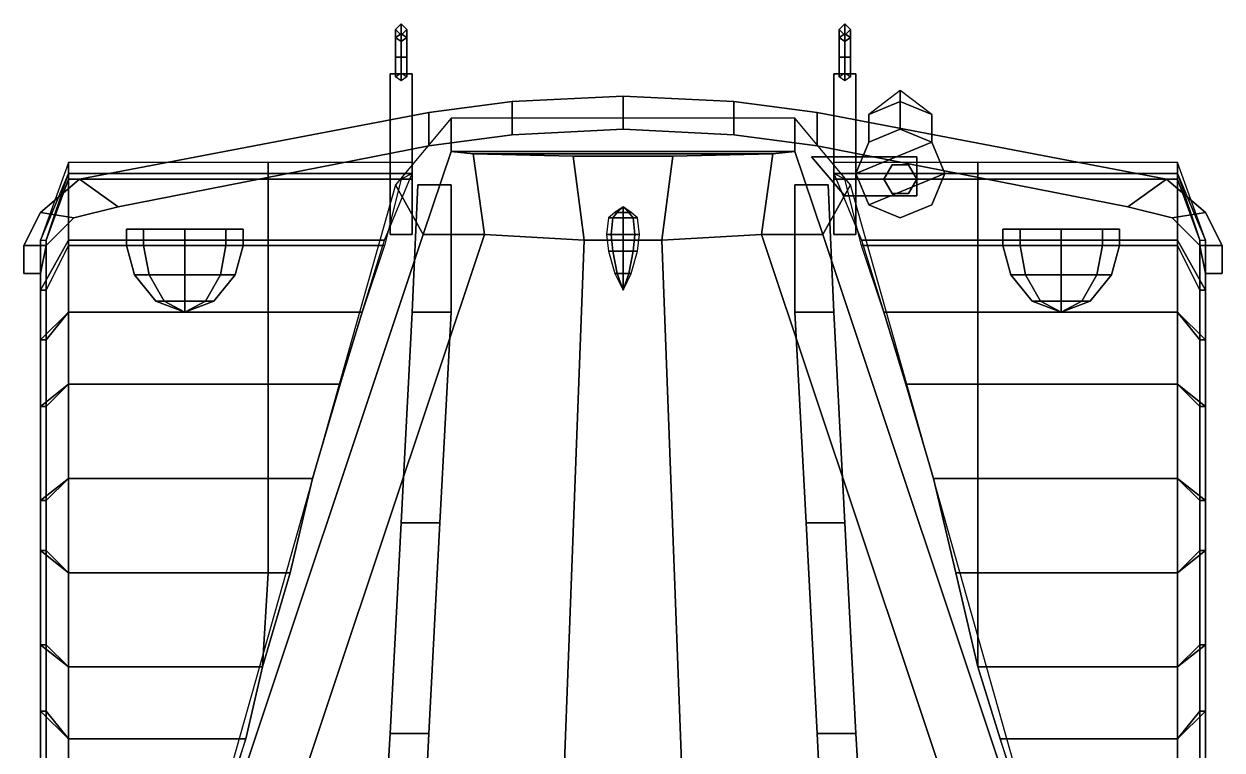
# Model space of a CAD drawing. Extents: x -1.15 to 1.15, y -3.34 to 2.82.
# Drawn here: x -1.08 to 1.08, y 1.51 to 2.82 of the extents above; entities that cross this region are included whole.
import ezdxf

# ---------------------------------------------------------------- set-up
doc = ezdxf.new("R2010")
doc.units = 0
doc.layers.get('0').update_dxf_attribs({"linetype": 'CONTINUOUS'})
doc.layers.add('MUDGUARDS', color=6, linetype='CONTINUOUS')

msp = doc.modelspace()

# ---------------------------------------------------------------- linework, layer by layer
for points in [[(-0.4, 2.8024, 0.5176), (-0.41, 2.7954, 0.5246), (-0.41, 2.81, 0.56), (-0.4, 2.82, 0.56)], [(-0.4, 2.82, 0.56), (-0.41, 2.81, 0.56), (-0.41, 2.7954, 0.5954), (-0.4, 2.8024, 0.6024)], [(-0.41, 2.7954, 0.5246), (-0.4, 2.7883, 0.5317), (-0.4, 2.8, 0.56), (-0.41, 2.81, 0.56)], [(-0.41, 2.81, 0.56), (-0.4, 2.8, 0.56), (-0.4, 2.7883, 0.5883), (-0.41, 2.7954, 0.5954)], [(-0.39, 2.7954, 0.5246), (-0.4, 2.8024, 0.5176), (-0.4, 2.82, 0.56), (-0.39, 2.81, 0.56)], [(-0.39, 2.81, 0.56), (-0.4, 2.82, 0.56), (-0.4, 2.8024, 0.6024), (-0.39, 2.7954, 0.5954)], [(-0.4, 2.7883, 0.5317), (-0.39, 2.7954, 0.5246), (-0.39, 2.81, 0.56), (-0.4, 2.8, 0.56)], [(-0.4, 2.8, 0.56), (-0.39, 2.81, 0.56), (-0.39, 2.7954, 0.5954), (-0.4, 2.7883, 0.5883)], [(0.4, 2.8024, 0.5176), (0.39, 2.7954, 0.5246), (0.39, 2.81, 0.56), (0.4, 2.82, 0.56)], [(0.4, 2.82, 0.56), (0.39, 2.81, 0.56), (0.39, 2.7954, 0.5954), (0.4, 2.8024, 0.6024)], [(0.39, 2.7954, 0.5246), (0.4, 2.7883, 0.5317), (0.4, 2.8, 0.56), (0.39, 2.81, 0.56)], [(0.39, 2.81, 0.56), (0.4, 2.8, 0.56), (0.4, 2.7883, 0.5883), (0.39, 2.7954, 0.5954)], [(0.41, 2.7954, 0.5246), (0.4, 2.8024, 0.5176), (0.4, 2.82, 0.56), (0.41, 2.81, 0.56)], [(0.41, 2.81, 0.56), (0.4, 2.82, 0.56), (0.4, 2.8024, 0.6024), (0.41, 2.7954, 0.5954)], [(0.4, 2.7883, 0.5317), (0.41, 2.7954, 0.5246), (0.41, 2.81, 0.56), (0.4, 2.8, 0.56)], [(0.4, 2.8, 0.56), (0.41, 2.81, 0.56), (0.41, 2.7954, 0.5954), (0.4, 2.7883, 0.5883)], [(-0.4, 2.76, 0.5), (-0.41, 2.76, 0.51), (-0.41, 2.7954, 0.5246), (-0.4, 2.8024, 0.5176)], [(-0.4, 2.8024, 0.6024), (-0.41, 2.7954, 0.5954), (-0.41, 2.76, 0.61), (-0.4, 2.76, 0.62)], [(-0.41, 2.76, 0.51), (-0.4, 2.76, 0.52), (-0.4, 2.7883, 0.5317), (-0.41, 2.7954, 0.5246)], [(-0.41, 2.7954, 0.5954), (-0.4, 2.7883, 0.5883), (-0.4, 2.76, 0.6), (-0.41, 2.76, 0.61)], [(-0.39, 2.76, 0.51), (-0.4, 2.76, 0.5), (-0.4, 2.8024, 0.5176), (-0.39, 2.7954, 0.5246)], [(-0.39, 2.7954, 0.5954), (-0.4, 2.8024, 0.6024), (-0.4, 2.76, 0.62), (-0.39, 2.76, 0.61)], [(-0.4, 2.76, 0.52), (-0.39, 2.76, 0.51), (-0.39, 2.7954, 0.5246), (-0.4, 2.7883, 0.5317)], [(-0.4, 2.7883, 0.5883), (-0.39, 2.7954, 0.5954), (-0.39, 2.76, 0.61), (-0.4, 2.76, 0.6)], [(0.4, 2.76, 0.5), (0.39, 2.76, 0.51), (0.39, 2.7954, 0.5246), (0.4, 2.8024, 0.5176)], [(0.4, 2.8024, 0.6024), (0.39, 2.7954, 0.5954), (0.39, 2.76, 0.61), (0.4, 2.76, 0.62)], [(0.39, 2.76, 0.51), (0.4, 2.76, 0.52), (0.4, 2.7883, 0.5317), (0.39, 2.7954, 0.5246)], [(0.39, 2.7954, 0.5954), (0.4, 2.7883, 0.5883), (0.4, 2.76, 0.6), (0.39, 2.76, 0.61)], [(0.41, 2.76, 0.51), (0.4, 2.76, 0.5), (0.4, 2.8024, 0.5176), (0.41, 2.7954, 0.5246)], [(0.41, 2.7954, 0.5954), (0.4, 2.8024, 0.6024), (0.4, 2.76, 0.62), (0.41, 2.76, 0.61)], [(0.4, 2.76, 0.52), (0.41, 2.76, 0.51), (0.41, 2.7954, 0.5246), (0.4, 2.7883, 0.5317)], [(0.4, 2.7883, 0.5883), (0.41, 2.7954, 0.5954), (0.41, 2.76, 0.61), (0.4, 2.76, 0.6)], [(-0.41, 2.7246, 0.5246), (-0.4, 2.7317, 0.5317), (-0.4, 2.76, 0.52), (-0.41, 2.76, 0.51)], [(-0.4, 2.7176, 0.5176), (-0.41, 2.7246, 0.5246), (-0.41, 2.76, 0.51), (-0.4, 2.76, 0.5)], [(-0.4, 2.76, 0.62), (-0.41, 2.76, 0.61), (-0.4, 2.76, 0.6), (-0.39, 2.76, 0.61)], [(-0.4, 2.7317, 0.5317), (-0.39, 2.7246, 0.5246), (-0.39, 2.76, 0.51), (-0.4, 2.76, 0.52)], [(-0.39, 2.7246, 0.5246), (-0.4, 2.7176, 0.5176), (-0.4, 2.76, 0.5), (-0.39, 2.76, 0.51)], [(0.39, 2.7246, 0.5246), (0.4, 2.7317, 0.5317), (0.4, 2.76, 0.52), (0.39, 2.76, 0.51)], [(0.4, 2.7176, 0.5176), (0.39, 2.7246, 0.5246), (0.39, 2.76, 0.51), (0.4, 2.76, 0.5)], [(0.4, 2.76, 0.62), (0.39, 2.76, 0.61), (0.4, 2.76, 0.6), (0.41, 2.76, 0.61)], [(0.4, 2.7317, 0.5317), (0.41, 2.7246, 0.5246), (0.41, 2.76, 0.51), (0.4, 2.76, 0.52)], [(0.41, 2.7246, 0.5246), (0.4, 2.7176, 0.5176), (0.4, 2.76, 0.5), (0.41, 2.76, 0.51)], [(-0.38, 2.73, 0.56), (-0.38, 2.73, 0.48), (-0.42, 2.73, 0.48), (-0.42, 2.73, 0.56)], [(-0.42, 2.73, 0.48), (-0.42, 2.54, 0.48), (-0.42, 2.44, 0.56), (-0.42, 2.73, 0.56)], [(-0.38, 2.73, 0.48), (-0.38, 2.54, 0.48), (-0.42, 2.54, 0.48), (-0.42, 2.73, 0.48)], [(-0.42, 2.73, 0.56), (-0.42, 2.44, 0.56), (-0.38, 2.44, 0.56), (-0.38, 2.73, 0.56)], [(-0.38, 2.44, 0.56), (-0.38, 2.54, 0.48), (-0.38, 2.73, 0.48), (-0.38, 2.73, 0.56)], [(0.38, 2.73, 0.48), (0.38, 2.54, 0.48), (0.38, 2.44, 0.56), (0.38, 2.73, 0.56)], [(0.38, 2.73, 0.56), (0.38, 2.44, 0.56), (0.42, 2.44, 0.56), (0.42, 2.73, 0.56)], [(0.42, 2.73, 0.56), (0.42, 2.73, 0.48), (0.38, 2.73, 0.48), (0.38, 2.73, 0.56)], [(0.42, 2.73, 0.48), (0.42, 2.54, 0.48), (0.38, 2.54, 0.48), (0.38, 2.73, 0.48)], [(0.42, 2.44, 0.56), (0.42, 2.54, 0.48), (0.42, 2.73, 0.48), (0.42, 2.73, 0.56)], [(0.4434, 2.6566, 1.07), (0.5, 2.68, 1.07), (0.5, 2.7, 1.04), (0.4434, 2.6566, 1.04)], [(0.5, 2.68, 1.07), (0.5566, 2.6566, 1.07), (0.5566, 2.6566, 1.04), (0.5, 2.7, 1.04)], [(-0.35, 2.6, 0.67), (-0.2, 2.62, 0.67), (-0.2, 2.68, 0.67), (-0.35, 2.66, 0.67)], [(-0.2, 2.68, 0.56), (-0.2, 2.62, 0.56), (-0.35, 2.6, 0.56), (-0.35, 2.66, 0.56)], [(-0.35, 2.66, 0.67), (-0.2, 2.68, 0.67), (-0.2, 2.68, 0.56), (-0.35, 2.66, 0.56)], [(0, 2.69, 0.56), (0, 2.63, 0.56), (-0.2, 2.62, 0.56), (-0.2, 2.68, 0.56)], [(-0.2, 2.62, 0.67), (0, 2.63, 0.67), (0, 2.69, 0.67), (-0.2, 2.68, 0.67)], [(-0.2, 2.68, 0.67), (0, 2.69, 0.67), (0, 2.69, 0.56), (-0.2, 2.68, 0.56)], [(0.2, 2.68, 0.56), (0, 2.69, 0.56), (0, 2.69, 0.67), (0.2, 2.68, 0.67)], [(0.2, 2.62, 0.56), (0, 2.63, 0.56), (0, 2.69, 0.56), (0.2, 2.68, 0.56)], [(0, 2.69, 0.67), (0, 2.63, 0.67), (0.2, 2.62, 0.67), (0.2, 2.68, 0.67)], [(0.35, 2.6, 0.56), (0.2, 2.62, 0.56), (0.2, 2.68, 0.56), (0.35, 2.66, 0.56)], [(0.2, 2.68, 0.67), (0.2, 2.62, 0.67), (0.35, 2.6, 0.67), (0.35, 2.66, 0.67)], [(0.35, 2.66, 0.56), (0.2, 2.68, 0.56), (0.2, 2.68, 0.67), (0.35, 2.66, 0.67)], [(0.4434, 2.6066, 1.07), (0.5, 2.63, 1.07), (0.5, 2.68, 1.07), (0.4434, 2.6566, 1.07)], [(0.5, 2.63, 1.07), (0.5566, 2.6066, 1.07), (0.5566, 2.6566, 1.07), (0.5, 2.68, 1.07)], [(-0.35, 2.66, 0.56), (-0.35, 2.6, 0.56), (-0.91, 2.49, 0.56), (-0.98, 2.54, 0.56)], [(-0.91, 2.49, 0.67), (-0.35, 2.6, 0.67), (-0.35, 2.66, 0.67), (-0.98, 2.54, 0.67)], [(-0.98, 2.54, 0.67), (-0.35, 2.66, 0.67), (-0.35, 2.66, 0.56), (-0.98, 2.54, 0.56)], [(0.91, 2.49, 0.56), (0.35, 2.6, 0.56), (0.35, 2.66, 0.56), (0.98, 2.54, 0.56)], [(0.98, 2.54, 0.56), (0.35, 2.66, 0.56), (0.35, 2.66, 0.67), (0.98, 2.54, 0.67)], [(0.35, 2.66, 0.67), (0.35, 2.6, 0.67), (0.91, 2.49, 0.67), (0.98, 2.54, 0.67)], [(-0.31, 2.59, 1.42), (-0.31, 2.65, 0.64), (-0.41, 2.53, 0.82), (-0.36, 2.44, 1.51)], [(-0.31, 2.65, 0.64), (-0.31, 2.59, 1.42), (0.31, 2.59, 1.42), (0.31, 2.65, 0.64)], [(0.41, 2.53, 0.82), (0.31, 2.65, 0.64), (0.31, 2.59, 1.42), (0.36, 2.44, 1.51)], [(0.4434, 2.6066, 1.07), (0.4434, 2.6566, 1.07), (0.4434, 2.6566, 1.04), (0.4434, 2.6066, 1.04)], [(0.5566, 2.6566, 1.07), (0.5566, 2.6066, 1.07), (0.5566, 2.6066, 1.04), (0.5566, 2.6566, 1.04)], [(-0.35, 2.6, 0.56), (-0.2, 2.62, 0.56), (-0.2, 2.62, 0.67), (-0.35, 2.6, 0.67)], [(-0.2, 2.62, 0.56), (0, 2.63, 0.56), (0, 2.63, 0.67), (-0.2, 2.62, 0.67)], [(0.2, 2.62, 0.67), (0, 2.63, 0.67), (0, 2.63, 0.56), (0.2, 2.62, 0.56)], [(0.35, 2.6, 0.67), (0.2, 2.62, 0.67), (0.2, 2.62, 0.56), (0.35, 2.6, 0.56)], [(0.42, 2.55, 1.09), (0.5566, 2.6066, 1.09), (0.5, 2.63, 1.09), (0.4434, 2.6066, 1.09)], [(0.4434, 2.6066, 1.04), (0.5, 2.63, 1.04), (0.5, 2.63, 1.02), (0.4434, 2.6066, 1.02)], [(0.4434, 2.6066, 1.09), (0.5, 2.63, 1.09), (0.5, 2.63, 1.07), (0.4434, 2.6066, 1.07)], [(0.5, 2.63, 1.04), (0.5566, 2.6066, 1.04), (0.5566, 2.6066, 1.02), (0.5, 2.63, 1.02)], [(0.5, 2.63, 1.09), (0.5566, 2.6066, 1.09), (0.5566, 2.6066, 1.07), (0.5, 2.63, 1.07)], [(-0.91, 2.49, 0.56), (-0.35, 2.6, 0.56), (-0.35, 2.6, 0.67), (-0.91, 2.49, 0.67)], [(0.91, 2.49, 0.67), (0.35, 2.6, 0.67), (0.35, 2.6, 0.56), (0.91, 2.49, 0.56)], [(0.42, 2.55, 1.09), (0.4434, 2.6066, 1.09), (0.4434, 2.6066, 1.02), (0.42, 2.55, 1.02)], [(0.4434, 2.4934, 1.09), (0.58, 2.55, 1.09), (0.5566, 2.6066, 1.09), (0.42, 2.55, 1.09)], [(0.5566, 2.6066, 1.09), (0.58, 2.55, 1.09), (0.58, 2.55, 1.02), (0.5566, 2.6066, 1.02)], [(-0.31, 2.59, 1.42), (-0.36, 2.44, 1.51), (-0.25, 2.44, 1.57), (-0.27, 2.5854, 1.48)], [(-0.31, 2.59, 1.42), (-0.27, 2.5854, 1.48), (0.27, 2.5854, 1.48), (0.31, 2.59, 1.42)], [(0.09, 2.5815, 1.53), (0.27, 2.5854, 1.48), (-0.27, 2.5854, 1.48), (-0.09, 2.5815, 1.53)], [(-0.27, 2.5854, 1.48), (-0.25, 2.44, 1.57), (-0.07, 2.43, 1.6), (-0.09, 2.5815, 1.53)], [(-0.09, 2.5815, 1.53), (-0.07, 2.43, 1.6), (0.07, 2.43, 1.6), (0.09, 2.5815, 1.53)], [(0.09, 2.5815, 1.53), (0.07, 2.43, 1.6), (0.25, 2.44, 1.57), (0.27, 2.5854, 1.48)], [(0.27, 2.5854, 1.48), (0.25, 2.44, 1.57), (0.36, 2.44, 1.51), (0.31, 2.59, 1.42)], [(0.34, 2.58, 0.88), (0.4, 2.51, 0.88), (0.53, 2.51, 0.88), (0.53, 2.58, 0.88)], [(0.53, 2.58, 0.88), (0.53, 2.58, 0.86), (0.34, 2.58, 0.86), (0.34, 2.58, 0.88)], [(0.53, 2.58, 0.86), (0.53, 2.51, 0.86), (0.4, 2.51, 0.86), (0.34, 2.58, 0.86)], [(0.53, 2.51, 0.88), (0.53, 2.51, 0.86), (0.53, 2.58, 0.86), (0.53, 2.58, 0.88)], [(0.4434, 2.4934, 1.09), (0.42, 2.55, 1.09), (0.42, 2.55, 1.02), (0.4434, 2.4934, 1.02)], [(0.5, 2.47, 1.09), (0.5566, 2.4934, 1.09), (0.58, 2.55, 1.09), (0.4434, 2.4934, 1.09)], [(0.485, 2.566, 0.88), (0.47, 2.54, 0.88), (0.47, 2.54, 1.02), (0.485, 2.566, 1.02)], [(0.515, 2.566, 0.88), (0.485, 2.566, 0.88), (0.485, 2.566, 1.02), (0.515, 2.566, 1.02)], [(0.53, 2.54, 0.88), (0.515, 2.566, 0.88), (0.515, 2.566, 1.02), (0.53, 2.54, 1.02)], [(0.58, 2.55, 1.09), (0.5566, 2.4934, 1.09), (0.5566, 2.4934, 1.02), (0.58, 2.55, 1.02)], [(-0.99, 2.47, 0.67), (-0.91, 2.49, 0.67), (-0.98, 2.54, 0.67), (-1.05, 2.48, 0.67)], [(-0.98, 2.54, 0.56), (-0.91, 2.49, 0.56), (-0.99, 2.47, 0.56), (-1.05, 2.48, 0.56)], [(-1.05, 2.48, 0.67), (-0.98, 2.54, 0.67), (-0.98, 2.54, 0.56), (-1.05, 2.48, 0.56)], [(-0.36, 2.44, 1.51), (-0.41, 2.53, 0.82), (-0.74, 1.36, 0.84), (-0.72, 1.36, 1.55)], [(-0.42, 2.44, 0.56), (-0.42, 2.54, 0.48), (-0.38, 2.54, 0.48), (-0.38, 2.44, 0.56)], [(-0.31, 2.53, 0.68), (-0.31, 2.3, 0.68), (-0.38, 2.3, 0.68), (-0.37, 2.53, 0.68)], [(-0.37, 2.53, 0.68), (-0.38, 2.3, 0.68), (-0.38, 2.3, 0.82), (-0.37, 2.53, 0.82)], [(-0.37, 2.53, 0.82), (-0.31, 2.53, 0.82), (-0.31, 2.53, 0.68), (-0.37, 2.53, 0.68)], [(-0.31, 2.53, 0.82), (-0.31, 2.3, 0.82), (-0.31, 2.3, 0.68), (-0.31, 2.53, 0.68)], [(0.37, 2.53, 0.68), (0.31, 2.53, 0.68), (0.31, 2.53, 0.82), (0.37, 2.53, 0.82)], [(0.31, 2.53, 0.68), (0.31, 2.3, 0.68), (0.31, 2.3, 0.82), (0.31, 2.53, 0.82)], [(0.38, 2.3, 0.68), (0.31, 2.3, 0.68), (0.31, 2.53, 0.68), (0.37, 2.53, 0.68)], [(0.74, 1.36, 0.84), (0.41, 2.53, 0.82), (0.36, 2.44, 1.51), (0.72, 1.36, 1.55)], [(0.37, 2.53, 0.82), (0.38, 2.3, 0.82), (0.38, 2.3, 0.68), (0.37, 2.53, 0.68)], [(0.38, 2.44, 0.56), (0.38, 2.54, 0.48), (0.42, 2.54, 0.48), (0.42, 2.44, 0.56)], [(0.47, 2.54, 0.88), (0.485, 2.514, 0.88), (0.485, 2.514, 1.02), (0.47, 2.54, 1.02)], [(0.515, 2.514, 0.88), (0.53, 2.54, 0.88), (0.53, 2.54, 1.02), (0.515, 2.514, 1.02)], [(0.99, 2.47, 0.56), (0.91, 2.49, 0.56), (0.98, 2.54, 0.56), (1.05, 2.48, 0.56)], [(0.98, 2.54, 0.67), (0.91, 2.49, 0.67), (0.99, 2.47, 0.67), (1.05, 2.48, 0.67)], [(1.05, 2.48, 0.56), (0.98, 2.54, 0.56), (0.98, 2.54, 0.67), (1.05, 2.48, 0.67)], [(0.4, 2.51, 0.88), (0.4, 2.51, 0.86), (0.53, 2.51, 0.86), (0.53, 2.51, 0.88)], [(0.485, 2.514, 0.88), (0.515, 2.514, 0.88), (0.515, 2.514, 1.02), (0.485, 2.514, 1.02)], [(-0.99, 2.47, 0.56), (-0.91, 2.49, 0.56), (-0.91, 2.49, 0.67), (-0.99, 2.47, 0.67)], [(-0.0106, 2.48, 1.6206), (0, 2.49, 1.61), (0, 2.49, 1.61), (-0.015, 2.48, 1.61)], [(0, 2.48, 1.625), (0, 2.49, 1.61), (0, 2.49, 1.61), (-0.0106, 2.48, 1.6206)], [(0.015, 2.48, 1.61), (0, 2.49, 1.61), (0, 2.49, 1.61), (0.0106, 2.48, 1.6206)], [(0.0106, 2.48, 1.6206), (0, 2.49, 1.61), (0, 2.49, 1.61), (0, 2.48, 1.625)], [(0.5, 2.47, 1.09), (0.4434, 2.4934, 1.09), (0.4434, 2.4934, 1.02), (0.5, 2.47, 1.02)], [(0.5566, 2.4934, 1.09), (0.5, 2.47, 1.09), (0.5, 2.47, 1.02), (0.5566, 2.4934, 1.02)], [(0.99, 2.47, 0.67), (0.91, 2.49, 0.67), (0.91, 2.49, 0.56), (0.99, 2.47, 0.56)], [(-1.05, 2.48, 0.56), (-0.99, 2.47, 0.56), (-1.04, 2.42, 0.56), (-1.08, 2.42, 0.56)], [(-1.04, 2.42, 0.67), (-0.99, 2.47, 0.67), (-1.05, 2.48, 0.67), (-1.08, 2.42, 0.67)], [(-1.08, 2.42, 0.67), (-1.05, 2.48, 0.67), (-1.05, 2.48, 0.56), (-1.08, 2.42, 0.56)], [(-1.04, 2.42, 0.56), (-0.99, 2.47, 0.56), (-0.99, 2.47, 0.67), (-1.04, 2.42, 0.67)], [(-0.0212, 2.44, 1.6312), (-0.0184, 2.47, 1.6284), (-0.026, 2.47, 1.61), (-0.03, 2.44, 1.61)], [(-0.0184, 2.47, 1.6284), (-0.0106, 2.48, 1.6206), (-0.015, 2.48, 1.61), (-0.026, 2.47, 1.61)], [(0, 2.44, 1.64), (0, 2.47, 1.636), (-0.0184, 2.47, 1.6284), (-0.0212, 2.44, 1.6312)], [(0, 2.47, 1.636), (0, 2.48, 1.625), (-0.0106, 2.48, 1.6206), (-0.0184, 2.47, 1.6284)], [(0.0184, 2.47, 1.6284), (0.0106, 2.48, 1.6206), (0, 2.48, 1.625), (0, 2.47, 1.636)], [(0.0212, 2.44, 1.6312), (0.0184, 2.47, 1.6284), (0, 2.47, 1.636), (0, 2.44, 1.64)], [(0.026, 2.47, 1.61), (0.015, 2.48, 1.61), (0.0106, 2.48, 1.6206), (0.0184, 2.47, 1.6284)], [(0.03, 2.44, 1.61), (0.026, 2.47, 1.61), (0.0184, 2.47, 1.6284), (0.0212, 2.44, 1.6312)], [(1.04, 2.42, 0.56), (0.99, 2.47, 0.56), (1.05, 2.48, 0.56), (1.08, 2.42, 0.56)], [(1.05, 2.48, 0.67), (0.99, 2.47, 0.67), (1.04, 2.42, 0.67), (1.08, 2.42, 0.67)], [(1.04, 2.42, 0.67), (0.99, 2.47, 0.67), (0.99, 2.47, 0.56), (1.04, 2.42, 0.56)], [(1.08, 2.42, 0.56), (1.05, 2.48, 0.56), (1.05, 2.48, 0.67), (1.08, 2.42, 0.67)], [(-0.685, 2.45, 1.09), (-0.8642, 2.45, 1.0158), (-0.895, 2.45, 1.09), (-0.7158, 2.45, 1.1642)], [(-0.895, 2.45, 1.09), (-0.8642, 2.45, 1.0158), (-0.8642, 2.42, 1.0158), (-0.895, 2.42, 1.09)], [(-0.7158, 2.45, 1.1642), (-0.895, 2.45, 1.09), (-0.8642, 2.45, 1.1642), (-0.79, 2.45, 1.195)], [(-0.8642, 2.45, 1.1642), (-0.895, 2.45, 1.09), (-0.895, 2.42, 1.09), (-0.8642, 2.42, 1.1642)], [(-0.7158, 2.45, 1.0158), (-0.79, 2.45, 0.985), (-0.8642, 2.45, 1.0158), (-0.685, 2.45, 1.09)], [(-0.8642, 2.45, 1.0158), (-0.79, 2.45, 0.985), (-0.79, 2.42, 0.985), (-0.8642, 2.42, 1.0158)], [(-0.79, 2.45, 1.195), (-0.8642, 2.45, 1.1642), (-0.8642, 2.42, 1.1642), (-0.79, 2.42, 1.195)], [(-0.79, 2.45, 0.985), (-0.7158, 2.45, 1.0158), (-0.7158, 2.42, 1.0158), (-0.79, 2.42, 0.985)], [(-0.7158, 2.45, 1.1642), (-0.79, 2.45, 1.195), (-0.79, 2.42, 1.195), (-0.7158, 2.42, 1.1642)], [(-0.7158, 2.45, 1.0158), (-0.685, 2.45, 1.09), (-0.685, 2.42, 1.09), (-0.7158, 2.42, 1.0158)], [(-0.685, 2.45, 1.09), (-0.7158, 2.45, 1.1642), (-0.7158, 2.42, 1.1642), (-0.685, 2.42, 1.09)], [(0.7158, 2.45, 1.1642), (0.685, 2.45, 1.09), (0.685, 2.42, 1.09), (0.7158, 2.42, 1.1642)], [(0.685, 2.45, 1.09), (0.7158, 2.45, 1.0158), (0.7158, 2.42, 1.0158), (0.685, 2.42, 1.09)], [(0.8642, 2.45, 1.1642), (0.685, 2.45, 1.09), (0.7158, 2.45, 1.1642), (0.79, 2.45, 1.195)], [(0.895, 2.45, 1.09), (0.7158, 2.45, 1.0158), (0.685, 2.45, 1.09), (0.8642, 2.45, 1.1642)], [(0.79, 2.45, 1.195), (0.7158, 2.45, 1.1642), (0.7158, 2.42, 1.1642), (0.79, 2.42, 1.195)], [(0.7158, 2.45, 1.0158), (0.79, 2.45, 0.985), (0.79, 2.42, 0.985), (0.7158, 2.42, 1.0158)], [(0.8642, 2.45, 1.0158), (0.79, 2.45, 0.985), (0.7158, 2.45, 1.0158), (0.895, 2.45, 1.09)], [(0.8642, 2.45, 1.1642), (0.79, 2.45, 1.195), (0.79, 2.42, 1.195), (0.8642, 2.42, 1.1642)], [(0.79, 2.45, 0.985), (0.8642, 2.45, 1.0158), (0.8642, 2.42, 1.0158), (0.79, 2.42, 0.985)], [(0.895, 2.45, 1.09), (0.8642, 2.45, 1.1642), (0.8642, 2.42, 1.1642), (0.895, 2.42, 1.09)], [(0.8642, 2.45, 1.0158), (0.895, 2.45, 1.09), (0.895, 2.42, 1.09), (0.8642, 2.42, 1.0158)], [(-1.08, 2.37, 0.67), (-1.08, 2.42, 0.67), (-1.08, 2.42, 0.56), (-1.08, 2.37, 0.56)], [(-1.05, 2.37, 0.67), (-1.04, 2.42, 0.67), (-1.08, 2.42, 0.67), (-1.08, 2.37, 0.67)], [(-1.08, 2.42, 0.56), (-1.04, 2.42, 0.56), (-1.05, 2.37, 0.56), (-1.08, 2.37, 0.56)], [(-1.05, 2.37, 0.56), (-1.04, 2.42, 0.56), (-1.04, 2.42, 0.67), (-1.05, 2.37, 0.67)], [(-0.8809, 2.3675, 1.09), (-0.895, 2.42, 1.09), (-0.8642, 2.42, 1.0158), (-0.8543, 2.3675, 1.0257)], [(-0.8543, 2.3675, 1.1543), (-0.8642, 2.42, 1.1642), (-0.895, 2.42, 1.09), (-0.8809, 2.3675, 1.09)], [(-0.8543, 2.3675, 1.0257), (-0.8642, 2.42, 1.0158), (-0.79, 2.42, 0.985), (-0.79, 2.3675, 0.9991)], [(-0.79, 2.3675, 1.1809), (-0.79, 2.42, 1.195), (-0.8642, 2.42, 1.1642), (-0.8543, 2.3675, 1.1543)], [(-0.79, 2.3675, 0.9991), (-0.79, 2.42, 0.985), (-0.7158, 2.42, 1.0158), (-0.7257, 2.3675, 1.0257)], [(-0.7257, 2.3675, 1.1543), (-0.7158, 2.42, 1.1642), (-0.79, 2.42, 1.195), (-0.79, 2.3675, 1.1809)], [(-0.7257, 2.3675, 1.0257), (-0.7158, 2.42, 1.0158), (-0.685, 2.42, 1.09), (-0.6991, 2.3675, 1.09)], [(-0.6991, 2.3675, 1.09), (-0.685, 2.42, 1.09), (-0.7158, 2.42, 1.1642), (-0.7257, 2.3675, 1.1543)], [(-0.25, 2.44, 1.57), (-0.36, 2.44, 1.51), (-0.72, 1.36, 1.55), (-0.61, 1.36, 1.61)], [(-0.07, 2.43, 1.6), (-0.25, 2.44, 1.57), (-0.61, 1.36, 1.61), (-0.11, 1.36, 1.64)], [(-0.07, 2.43, 1.6), (-0.11, 1.36, 1.64), (0.11, 1.36, 1.64), (0.07, 2.43, 1.6)], [(-0.0184, 2.41, 1.6284), (-0.0212, 2.44, 1.6312), (-0.03, 2.44, 1.61), (-0.026, 2.41, 1.61)], [(0, 2.41, 1.636), (0, 2.44, 1.64), (-0.0212, 2.44, 1.6312), (-0.0184, 2.41, 1.6284)], [(0.0184, 2.41, 1.6284), (0.0212, 2.44, 1.6312), (0, 2.44, 1.64), (0, 2.41, 1.636)], [(0.026, 2.41, 1.61), (0.03, 2.44, 1.61), (0.0212, 2.44, 1.6312), (0.0184, 2.41, 1.6284)], [(0.61, 1.36, 1.61), (0.25, 2.44, 1.57), (0.07, 2.43, 1.6), (0.11, 1.36, 1.64)], [(0.72, 1.36, 1.55), (0.36, 2.44, 1.51), (0.25, 2.44, 1.57), (0.61, 1.36, 1.61)], [(0.6991, 2.3675, 1.09), (0.685, 2.42, 1.09), (0.7158, 2.42, 1.0158), (0.7257, 2.3675, 1.0257)], [(0.7257, 2.3675, 1.1543), (0.7158, 2.42, 1.1642), (0.685, 2.42, 1.09), (0.6991, 2.3675, 1.09)], [(0.7257, 2.3675, 1.0257), (0.7158, 2.42, 1.0158), (0.79, 2.42, 0.985), (0.79, 2.3675, 0.9991)], [(0.79, 2.3675, 1.1809), (0.79, 2.42, 1.195), (0.7158, 2.42, 1.1642), (0.7257, 2.3675, 1.1543)], [(0.79, 2.3675, 0.9991), (0.79, 2.42, 0.985), (0.8642, 2.42, 1.0158), (0.8543, 2.3675, 1.0257)], [(0.8543, 2.3675, 1.1543), (0.8642, 2.42, 1.1642), (0.79, 2.42, 1.195), (0.79, 2.3675, 1.1809)], [(0.8543, 2.3675, 1.0257), (0.8642, 2.42, 1.0158), (0.895, 2.42, 1.09), (0.8809, 2.3675, 1.09)], [(0.8809, 2.3675, 1.09), (0.895, 2.42, 1.09), (0.8642, 2.42, 1.1642), (0.8543, 2.3675, 1.1543)], [(1.05, 2.37, 0.56), (1.04, 2.42, 0.56), (1.08, 2.42, 0.56), (1.08, 2.37, 0.56)], [(1.08, 2.42, 0.67), (1.04, 2.42, 0.67), (1.05, 2.37, 0.67), (1.08, 2.37, 0.67)], [(1.05, 2.37, 0.67), (1.04, 2.42, 0.67), (1.04, 2.42, 0.56), (1.05, 2.37, 0.56)], [(1.08, 2.37, 0.56), (1.08, 2.42, 0.56), (1.08, 2.42, 0.67), (1.08, 2.37, 0.67)], [(-0.0106, 2.37, 1.6206), (-0.0184, 2.41, 1.6284), (-0.026, 2.41, 1.61), (-0.015, 2.37, 1.61)], [(0, 2.37, 1.625), (0, 2.41, 1.636), (-0.0184, 2.41, 1.6284), (-0.0106, 2.37, 1.6206)], [(0.0106, 2.37, 1.6206), (0.0184, 2.41, 1.6284), (0, 2.41, 1.636), (0, 2.37, 1.625)], [(0.015, 2.37, 1.61), (0.026, 2.41, 1.61), (0.0184, 2.41, 1.6284), (0.0106, 2.37, 1.6206)], [(-1.08, 2.37, 0.56), (-1.05, 2.37, 0.56), (-1.05, 2.37, 0.67), (-1.08, 2.37, 0.67)], [(-0.8425, 2.32, 1.09), (-0.8809, 2.3675, 1.09), (-0.8543, 2.3675, 1.0257), (-0.8271, 2.32, 1.0529)], [(-0.8271, 2.32, 1.1271), (-0.8543, 2.3675, 1.1543), (-0.8809, 2.3675, 1.09), (-0.8425, 2.32, 1.09)], [(-0.8271, 2.32, 1.0529), (-0.8543, 2.3675, 1.0257), (-0.79, 2.3675, 0.9991), (-0.79, 2.32, 1.0375)], [(-0.79, 2.32, 1.1425), (-0.79, 2.3675, 1.1809), (-0.8543, 2.3675, 1.1543), (-0.8271, 2.32, 1.1271)], [(-0.79, 2.32, 1.0375), (-0.79, 2.3675, 0.9991), (-0.7257, 2.3675, 1.0257), (-0.7529, 2.32, 1.0529)], [(-0.7529, 2.32, 1.1271), (-0.7257, 2.3675, 1.1543), (-0.79, 2.3675, 1.1809), (-0.79, 2.32, 1.1425)], [(-0.7529, 2.32, 1.0529), (-0.7257, 2.3675, 1.0257), (-0.6991, 2.3675, 1.09), (-0.7375, 2.32, 1.09)], [(-0.7375, 2.32, 1.09), (-0.6991, 2.3675, 1.09), (-0.7257, 2.3675, 1.1543), (-0.7529, 2.32, 1.1271)], [(0, 2.34, 1.61), (-0.0106, 2.37, 1.6206), (-0.015, 2.37, 1.61), (0, 2.34, 1.61)], [(0, 2.34, 1.61), (0, 2.37, 1.625), (-0.0106, 2.37, 1.6206), (0, 2.34, 1.61)], [(0, 2.34, 1.61), (0.015, 2.37, 1.61), (0.0106, 2.37, 1.6206), (0, 2.34, 1.61)], [(0, 2.34, 1.61), (0.0106, 2.37, 1.6206), (0, 2.37, 1.625), (0, 2.34, 1.61)], [(0.7375, 2.32, 1.09), (0.6991, 2.3675, 1.09), (0.7257, 2.3675, 1.0257), (0.7529, 2.32, 1.0529)], [(0.7529, 2.32, 1.1271), (0.7257, 2.3675, 1.1543), (0.6991, 2.3675, 1.09), (0.7375, 2.32, 1.09)], [(0.7529, 2.32, 1.0529), (0.7257, 2.3675, 1.0257), (0.79, 2.3675, 0.9991), (0.79, 2.32, 1.0375)], [(0.79, 2.32, 1.1425), (0.79, 2.3675, 1.1809), (0.7257, 2.3675, 1.1543), (0.7529, 2.32, 1.1271)], [(0.79, 2.32, 1.0375), (0.79, 2.3675, 0.9991), (0.8543, 2.3675, 1.0257), (0.8271, 2.32, 1.0529)], [(0.8271, 2.32, 1.1271), (0.8543, 2.3675, 1.1543), (0.79, 2.3675, 1.1809), (0.79, 2.32, 1.1425)], [(0.8271, 2.32, 1.0529), (0.8543, 2.3675, 1.0257), (0.8809, 2.3675, 1.09), (0.8425, 2.32, 1.09)], [(0.8425, 2.32, 1.09), (0.8809, 2.3675, 1.09), (0.8543, 2.3675, 1.1543), (0.8271, 2.32, 1.1271)], [(1.08, 2.37, 0.67), (1.05, 2.37, 0.67), (1.05, 2.37, 0.56), (1.08, 2.37, 0.56)], [(-0.79, 2.3, 1.09), (-0.8425, 2.32, 1.09), (-0.8271, 2.32, 1.0529), (-0.79, 2.3, 1.09)], [(-0.79, 2.3, 1.09), (-0.8271, 2.32, 1.1271), (-0.8425, 2.32, 1.09), (-0.79, 2.3, 1.09)], [(-0.79, 2.3, 1.09), (-0.8271, 2.32, 1.0529), (-0.79, 2.32, 1.0375), (-0.79, 2.3, 1.09)], [(-0.79, 2.3, 1.09), (-0.79, 2.32, 1.1425), (-0.8271, 2.32, 1.1271), (-0.79, 2.3, 1.09)], [(-0.79, 2.3, 1.09), (-0.7529, 2.32, 1.0529), (-0.7375, 2.32, 1.09), (-0.79, 2.3, 1.09)], [(-0.79, 2.3, 1.09), (-0.79, 2.32, 1.0375), (-0.7529, 2.32, 1.0529), (-0.79, 2.3, 1.09)], [(-0.79, 2.3, 1.09), (-0.7529, 2.32, 1.1271), (-0.79, 2.32, 1.1425), (-0.79, 2.3, 1.09)], [(-0.79, 2.3, 1.09), (-0.7375, 2.32, 1.09), (-0.7529, 2.32, 1.1271), (-0.79, 2.3, 1.09)], [(0.79, 2.3, 1.09), (0.7375, 2.32, 1.09), (0.7529, 2.32, 1.0529), (0.79, 2.3, 1.09)], [(0.79, 2.3, 1.09), (0.7529, 2.32, 1.1271), (0.7375, 2.32, 1.09), (0.79, 2.3, 1.09)], [(0.79, 2.3, 1.09), (0.7529, 2.32, 1.0529), (0.79, 2.32, 1.0375), (0.79, 2.3, 1.09)], [(0.79, 2.3, 1.09), (0.79, 2.32, 1.1425), (0.7529, 2.32, 1.1271), (0.79, 2.3, 1.09)], [(0.79, 2.3, 1.09), (0.79, 2.32, 1.0375), (0.8271, 2.32, 1.0529), (0.79, 2.3, 1.09)], [(0.79, 2.3, 1.09), (0.8271, 2.32, 1.0529), (0.8425, 2.32, 1.09), (0.79, 2.3, 1.09)], [(0.79, 2.3, 1.09), (0.8425, 2.32, 1.09), (0.8271, 2.32, 1.1271), (0.79, 2.3, 1.09)], [(0.79, 2.3, 1.09), (0.8271, 2.32, 1.1271), (0.79, 2.32, 1.1425), (0.79, 2.3, 1.09)], [(-0.31, 2.3, 0.68), (-0.33, 1.92, 0.68), (-0.4, 1.92, 0.68), (-0.38, 2.3, 0.68)], [(-0.38, 2.3, 0.68), (-0.4, 1.92, 0.68), (-0.4, 1.92, 0.85), (-0.38, 2.3, 0.82)], [(-0.31, 2.3, 0.82), (-0.33, 1.92, 0.85), (-0.33, 1.92, 0.68), (-0.31, 2.3, 0.68)], [(0.4, 1.92, 0.68), (0.33, 1.92, 0.68), (0.31, 2.3, 0.68), (0.38, 2.3, 0.68)], [(0.31, 2.3, 0.68), (0.33, 1.92, 0.68), (0.33, 1.92, 0.85), (0.31, 2.3, 0.82)], [(0.38, 2.3, 0.82), (0.4, 1.92, 0.85), (0.4, 1.92, 0.68), (0.38, 2.3, 0.68)], [(-0.33, 1.92, 0.68), (-0.35, 1.54, 0.68), (-0.42, 1.54, 0.68), (-0.4, 1.92, 0.68)], [(-0.4, 1.92, 0.68), (-0.42, 1.54, 0.68), (-0.42, 1.54, 0.89), (-0.4, 1.92, 0.85)], [(-0.33, 1.92, 0.85), (-0.35, 1.54, 0.89), (-0.35, 1.54, 0.68), (-0.33, 1.92, 0.68)], [(0.42, 1.54, 0.68), (0.35, 1.54, 0.68), (0.33, 1.92, 0.68), (0.4, 1.92, 0.68)], [(0.33, 1.92, 0.68), (0.35, 1.54, 0.68), (0.35, 1.54, 0.89), (0.33, 1.92, 0.85)], [(0.4, 1.92, 0.85), (0.42, 1.54, 0.89), (0.42, 1.54, 0.68), (0.4, 1.92, 0.68)], [(-0.42, 1.54, 0.68), (-0.48, 0.54, 0.68), (-0.48, 0.54, 0.89), (-0.42, 1.54, 0.89)], [(-0.35, 1.54, 0.68), (-0.4, 0.54, 0.68), (-0.48, 0.54, 0.68), (-0.42, 1.54, 0.68)], [(-0.35, 1.54, 0.89), (-0.4, 0.54, 0.89), (-0.4, 0.54, 0.68), (-0.35, 1.54, 0.68)], [(0.48, 0.54, 0.68), (0.4, 0.54, 0.68), (0.35, 1.54, 0.68), (0.42, 1.54, 0.68)], [(0.35, 1.54, 0.68), (0.4, 0.54, 0.68), (0.4, 0.54, 0.89), (0.35, 1.54, 0.89)], [(0.42, 1.54, 0.89), (0.48, 0.54, 0.89), (0.48, 0.54, 0.68), (0.42, 1.54, 0.68)]]:
    msp.add_3dface(points)
at = {"layer": 'MUDGUARDS'}
for points in [[(-1, 2.55, 0.7), (-1, 2.57, 0.66), (-1.05, 2.43, 0.66)], [(-1, 2.43, 0.92), (-1, 2.55, 0.7), (-1.05, 2.43, 0.66), (-1.05, 2.34, 0.85)], [(-1.04, 2.43, 0.66), (-1.04, 2.43, 0.66), (-1, 2.55, 0.66), (-1, 2.54, 0.69)], [(-0.64, 2.55, 0.7), (-0.64, 2.57, 0.66), (-1, 2.57, 0.66), (-1, 2.55, 0.7)], [(-0.64, 2.43, 0.92), (-0.64, 2.55, 0.7), (-1, 2.55, 0.7), (-1, 2.43, 0.92)], [(-1, 2.54, 0.69), (-1, 2.55, 0.66), (-0.64, 2.55, 0.66), (-0.64, 2.54, 0.69)], [(-0.38, 2.55, 0.7), (-0.38, 2.57, 0.66), (-0.64, 2.57, 0.66), (-0.64, 2.55, 0.7)], [(-0.43, 2.43, 0.83), (-0.38, 2.55, 0.7), (-0.64, 2.55, 0.7), (-0.64, 2.43, 0.92)], [(-0.64, 2.54, 0.69), (-0.64, 2.55, 0.66), (-0.38, 2.55, 0.66), (-0.4, 2.54, 0.69)], [(0.64, 2.55, 0.7), (0.64, 2.57, 0.66), (0.38, 2.57, 0.66), (0.38, 2.55, 0.7)], [(0.64, 2.43, 0.92), (0.64, 2.55, 0.7), (0.38, 2.55, 0.7), (0.43, 2.43, 0.83)], [(0.4, 2.54, 0.69), (0.38, 2.55, 0.66), (0.64, 2.55, 0.66), (0.64, 2.54, 0.69)], [(1, 2.55, 0.7), (1, 2.57, 0.66), (0.64, 2.57, 0.66), (0.64, 2.55, 0.7)], [(1, 2.43, 0.92), (1, 2.55, 0.7), (0.64, 2.55, 0.7), (0.64, 2.43, 0.92)], [(0.64, 2.54, 0.69), (0.64, 2.55, 0.66), (1, 2.55, 0.66), (1, 2.54, 0.69)], [(1, 2.57, 0.66), (1, 2.55, 0.7), (1.05, 2.43, 0.66)], [(1, 2.55, 0.7), (1, 2.43, 0.92), (1.05, 2.34, 0.85), (1.05, 2.43, 0.66)], [(1.04, 2.43, 0.66), (1.04, 2.43, 0.66), (1, 2.54, 0.69), (1, 2.55, 0.66)], [(-1.04, 2.34, 0.85), (-1.04, 2.43, 0.66), (-1, 2.54, 0.69), (-1, 2.42, 0.91)], [(-1, 2.42, 0.91), (-1, 2.54, 0.69), (-0.64, 2.54, 0.69), (-0.64, 2.42, 0.91)], [(-0.64, 2.42, 0.91), (-0.64, 2.54, 0.69), (-0.4, 2.54, 0.69), (-0.43, 2.42, 0.82)], [(0.43, 2.42, 0.82), (0.4, 2.54, 0.69), (0.64, 2.54, 0.69), (0.64, 2.42, 0.91)], [(0.64, 2.42, 0.91), (0.64, 2.54, 0.69), (1, 2.54, 0.69), (1, 2.42, 0.91)], [(1.04, 2.43, 0.66), (1.04, 2.34, 0.85), (1, 2.42, 0.91), (1, 2.54, 0.69)], [(-1, 2.3, 1.04), (-1, 2.43, 0.92), (-1.05, 2.34, 0.85), (-1.05, 2.25, 0.94)], [(-1.05, 2.43, 0.66), (-1.04, 2.43, 0.66), (-1.04, 2.34, 0.85), (-1.05, 2.34, 0.85)], [(-1.04, 2.25, 0.94), (-1.04, 2.34, 0.85), (-1, 2.42, 0.91), (-1, 2.3, 1.03)], [(-0.64, 2.3, 1.04), (-0.64, 2.43, 0.92), (-1, 2.43, 0.92), (-1, 2.3, 1.04)], [(-1, 2.3, 1.03), (-1, 2.42, 0.91), (-0.64, 2.42, 0.91), (-0.64, 2.3, 1.03)], [(-0.47, 2.3, 0.83), (-0.43, 2.43, 0.83), (-0.64, 2.43, 0.92), (-0.64, 2.3, 1.04)], [(-0.64, 2.3, 1.03), (-0.64, 2.42, 0.91), (-0.43, 2.42, 0.82), (-0.47, 2.3, 0.82)], [(0.64, 2.3, 1.04), (0.64, 2.43, 0.92), (0.43, 2.43, 0.83), (0.47, 2.3, 0.83)], [(0.47, 2.3, 0.82), (0.43, 2.42, 0.82), (0.64, 2.42, 0.91), (0.64, 2.3, 1.03)], [(1, 2.3, 1.04), (1, 2.43, 0.92), (0.64, 2.43, 0.92), (0.64, 2.3, 1.04)], [(0.64, 2.3, 1.03), (0.64, 2.42, 0.91), (1, 2.42, 0.91), (1, 2.3, 1.03)], [(1, 2.43, 0.92), (1, 2.3, 1.04), (1.05, 2.25, 0.94), (1.05, 2.34, 0.85)], [(1.04, 2.34, 0.85), (1.04, 2.25, 0.94), (1, 2.3, 1.03), (1, 2.42, 0.91)], [(1.05, 2.34, 0.85), (1.04, 2.34, 0.85), (1.04, 2.43, 0.66), (1.05, 2.43, 0.66)], [(-1.05, 2.34, 0.85), (-1.04, 2.34, 0.85), (-1.04, 2.25, 0.94), (-1.05, 2.25, 0.94)], [(1.05, 2.25, 0.94), (1.04, 2.25, 0.94), (1.04, 2.34, 0.85), (1.05, 2.34, 0.85)], [(-1, 2.17, 1.12), (-1, 2.3, 1.04), (-1.05, 2.25, 0.94), (-1.05, 2.13, 1.02)], [(-1.04, 2.13, 1.02), (-1.04, 2.25, 0.94), (-1, 2.3, 1.03), (-1, 2.17, 1.11)], [(-0.64, 2.17, 1.12), (-0.64, 2.3, 1.04), (-1, 2.3, 1.04), (-1, 2.17, 1.12)], [(-1, 2.17, 1.11), (-1, 2.3, 1.03), (-0.64, 2.3, 1.03), (-0.64, 2.17, 1.11)], [(-0.51, 2.17, 0.83), (-0.47, 2.3, 0.83), (-0.64, 2.3, 1.04), (-0.64, 2.17, 1.12)], [(-0.64, 2.17, 1.11), (-0.64, 2.3, 1.03), (-0.47, 2.3, 0.82), (-0.51, 2.17, 0.82)], [(0.64, 2.17, 1.12), (0.64, 2.3, 1.04), (0.47, 2.3, 0.83), (0.51, 2.17, 0.83)], [(0.51, 2.17, 0.82), (0.47, 2.3, 0.82), (0.64, 2.3, 1.03), (0.64, 2.17, 1.11)], [(1, 2.17, 1.12), (1, 2.3, 1.04), (0.64, 2.3, 1.04), (0.64, 2.17, 1.12)], [(0.64, 2.17, 1.11), (0.64, 2.3, 1.03), (1, 2.3, 1.03), (1, 2.17, 1.11)], [(1, 2.3, 1.04), (1, 2.17, 1.12), (1.05, 2.13, 1.02), (1.05, 2.25, 0.94)], [(1.04, 2.25, 0.94), (1.04, 2.13, 1.02), (1, 2.17, 1.11), (1, 2.3, 1.03)], [(-1.05, 2.25, 0.94), (-1.04, 2.25, 0.94), (-1.04, 2.13, 1.02), (-1.05, 2.13, 1.02)], [(1.05, 2.13, 1.02), (1.04, 2.13, 1.02), (1.04, 2.25, 0.94), (1.05, 2.25, 0.94)], [(-1, 2, 1.17), (-1, 2.17, 1.12), (-1.05, 2.13, 1.02), (-1.05, 1.96, 1.07)], [(-1.04, 1.96, 1.07), (-1.04, 2.13, 1.02), (-1, 2.17, 1.11), (-1, 2, 1.16)], [(-1, 2, 1.16), (-1, 2.17, 1.11), (-0.64, 2.17, 1.11), (-0.64, 2, 1.16)], [(-0.64, 2, 1.17), (-0.64, 2.17, 1.12), (-1, 2.17, 1.12), (-1, 2, 1.17)], [(-0.56, 2, 0.85), (-0.51, 2.17, 0.83), (-0.64, 2.17, 1.12), (-0.64, 2, 1.17)], [(-0.64, 2, 1.16), (-0.64, 2.17, 1.11), (-0.51, 2.17, 0.82), (-0.56, 2, 0.84)], [(0.64, 2, 1.17), (0.64, 2.17, 1.12), (0.51, 2.17, 0.83), (0.56, 2, 0.85)], [(0.56, 2, 0.84), (0.51, 2.17, 0.82), (0.64, 2.17, 1.11), (0.64, 2, 1.16)], [(0.64, 2, 1.16), (0.64, 2.17, 1.11), (1, 2.17, 1.11), (1, 2, 1.16)], [(1, 2, 1.17), (1, 2.17, 1.12), (0.64, 2.17, 1.12), (0.64, 2, 1.17)], [(1.04, 2.13, 1.02), (1.04, 1.96, 1.07), (1, 2, 1.16), (1, 2.17, 1.11)], [(1, 2.17, 1.12), (1, 2, 1.17), (1.05, 1.96, 1.07), (1.05, 2.13, 1.02)], [(-1.05, 2.13, 1.02), (-1.04, 2.13, 1.02), (-1.04, 1.96, 1.07), (-1.05, 1.96, 1.07)], [(1.05, 1.96, 1.07), (1.04, 1.96, 1.07), (1.04, 2.13, 1.02), (1.05, 2.13, 1.02)], [(-1, 1.83, 1.17), (-1, 2, 1.17), (-1.05, 1.96, 1.07), (-1.05, 1.87, 1.07)], [(-1.04, 1.87, 1.07), (-1.04, 1.96, 1.07), (-1, 2, 1.16), (-1, 1.83, 1.16)], [(-1, 1.83, 1.16), (-1, 2, 1.16), (-0.64, 2, 1.16), (-0.64, 1.83, 1.16)], [(-0.64, 1.83, 1.17), (-0.64, 2, 1.17), (-1, 2, 1.17), (-1, 1.83, 1.17)], [(-0.6, 1.83, 0.86), (-0.56, 2, 0.85), (-0.64, 2, 1.17), (-0.64, 1.83, 1.17)], [(-0.64, 1.83, 1.16), (-0.64, 2, 1.16), (-0.56, 2, 0.84), (-0.6, 1.83, 0.84)], [(0.64, 1.83, 1.17), (0.64, 2, 1.17), (0.56, 2, 0.85), (0.6, 1.83, 0.86)], [(0.6, 1.83, 0.84), (0.56, 2, 0.84), (0.64, 2, 1.16), (0.64, 1.83, 1.16)], [(1, 1.83, 1.17), (1, 2, 1.17), (0.64, 2, 1.17), (0.64, 1.83, 1.17)], [(0.64, 1.83, 1.16), (0.64, 2, 1.16), (1, 2, 1.16), (1, 1.83, 1.16)], [(1, 2, 1.17), (1, 1.83, 1.17), (1.05, 1.87, 1.07), (1.05, 1.96, 1.07)], [(1.04, 1.96, 1.07), (1.04, 1.87, 1.07), (1, 1.83, 1.16), (1, 2, 1.16)], [(-1.05, 1.96, 1.07), (-1.04, 1.96, 1.07), (-1.04, 1.87, 1.07), (-1.05, 1.87, 1.07)], [(1.05, 1.87, 1.07), (1.04, 1.87, 1.07), (1.04, 1.96, 1.07), (1.05, 1.96, 1.07)], [(-1, 1.66, 1.12), (-1, 1.83, 1.17), (-1.05, 1.87, 1.07), (-1.05, 1.7, 1.02)], [(-1.05, 1.87, 1.07), (-1.04, 1.87, 1.07), (-1.04, 1.7, 1.02), (-1.05, 1.7, 1.02)], [(-1.04, 1.7, 1.02), (-1.04, 1.87, 1.07), (-1, 1.83, 1.16), (-1, 1.66, 1.11)], [(1, 1.83, 1.17), (1, 1.66, 1.12), (1.05, 1.7, 1.02), (1.05, 1.87, 1.07)], [(1.04, 1.87, 1.07), (1.04, 1.7, 1.02), (1, 1.66, 1.11), (1, 1.83, 1.16)], [(1.05, 1.7, 1.02), (1.04, 1.7, 1.02), (1.04, 1.87, 1.07), (1.05, 1.87, 1.07)], [(-1, 1.83, 1.17), (-1, 1.66, 1.12), (-0.65, 1.66, 1.12), (-0.64, 1.83, 1.17)], [(-0.64, 1.83, 1.16), (-0.65, 1.66, 1.11), (-1, 1.66, 1.11), (-1, 1.83, 1.16)], [(-0.64, 1.83, 1.17), (-0.65, 1.66, 1.12), (-0.65, 1.66, 1.12), (-0.6, 1.83, 0.86)], [(-0.6, 1.83, 0.84), (-0.65, 1.66, 1.11), (-0.65, 1.66, 1.11), (-0.64, 1.83, 1.16)], [(0.6, 1.83, 0.86), (0.64, 1.66, 1.12), (0.64, 1.66, 1.12), (0.64, 1.83, 1.17)], [(0.64, 1.83, 1.16), (0.64, 1.66, 1.11), (0.64, 1.66, 1.11), (0.6, 1.83, 0.84)], [(0.64, 1.83, 1.17), (0.64, 1.66, 1.12), (1, 1.66, 1.12), (1, 1.83, 1.17)], [(1, 1.83, 1.16), (1, 1.66, 1.11), (0.64, 1.66, 1.11), (0.64, 1.83, 1.16)], [(-1, 1.53, 1.04), (-1, 1.66, 1.12), (-1.05, 1.7, 1.02), (-1.05, 1.58, 0.94)], [(-1.05, 1.7, 1.02), (-1.04, 1.7, 1.02), (-1.04, 1.58, 0.94), (-1.05, 1.58, 0.94)], [(-1.04, 1.58, 0.94), (-1.04, 1.7, 1.02), (-1, 1.66, 1.11), (-1, 1.53, 1.03)], [(1, 1.66, 1.12), (1, 1.53, 1.04), (1.05, 1.58, 0.94), (1.05, 1.7, 1.02)], [(1.04, 1.7, 1.02), (1.04, 1.58, 0.94), (1, 1.53, 1.03), (1, 1.66, 1.11)], [(1.05, 1.58, 0.94), (1.04, 1.58, 0.94), (1.04, 1.7, 1.02), (1.05, 1.7, 1.02)], [(-1, 1.66, 1.12), (-1, 1.53, 1.04), (-0.68, 1.53, 1.04), (-0.65, 1.66, 1.12)], [(-0.65, 1.66, 1.11), (-0.68, 1.53, 1.03), (-1, 1.53, 1.03), (-1, 1.66, 1.11)], [(0.64, 1.66, 1.12), (0.68, 1.53, 1.04), (1, 1.53, 1.04), (1, 1.66, 1.12)], [(1, 1.66, 1.11), (1, 1.53, 1.03), (0.68, 1.53, 1.03), (0.64, 1.66, 1.11)], [(-1, 1.4, 0.92), (-1, 1.53, 1.04), (-1.05, 1.58, 0.94), (-1.05, 1.49, 0.85)], [(-1.05, 1.58, 0.94), (-1.04, 1.58, 0.94), (-1.04, 1.49, 0.85), (-1.05, 1.49, 0.85)], [(-1.04, 1.49, 0.85), (-1.04, 1.58, 0.94), (-1, 1.53, 1.03), (-1, 1.41, 0.91)], [(1, 1.53, 1.04), (1, 1.4, 0.92), (1.05, 1.49, 0.85), (1.05, 1.58, 0.94)], [(1.04, 1.58, 0.94), (1.04, 1.49, 0.85), (1, 1.41, 0.91), (1, 1.53, 1.03)], [(1.05, 1.49, 0.85), (1.04, 1.49, 0.85), (1.04, 1.58, 0.94), (1.05, 1.58, 0.94)], [(-1, 1.53, 1.04), (-1, 1.4, 0.92), (-0.72, 1.4, 0.92), (-0.68, 1.53, 1.04)], [(-0.68, 1.53, 1.03), (-0.72, 1.41, 0.91), (-1, 1.41, 0.91), (-1, 1.53, 1.03)], [(0.68, 1.53, 1.04), (0.72, 1.4, 0.92), (1, 1.4, 0.92), (1, 1.53, 1.04)], [(1, 1.53, 1.03), (1, 1.41, 0.91), (0.72, 1.41, 0.91), (0.68, 1.53, 1.03)]]:
    msp.add_3dface(points, dxfattribs=at)

doc.saveas('drawing.dxf')
